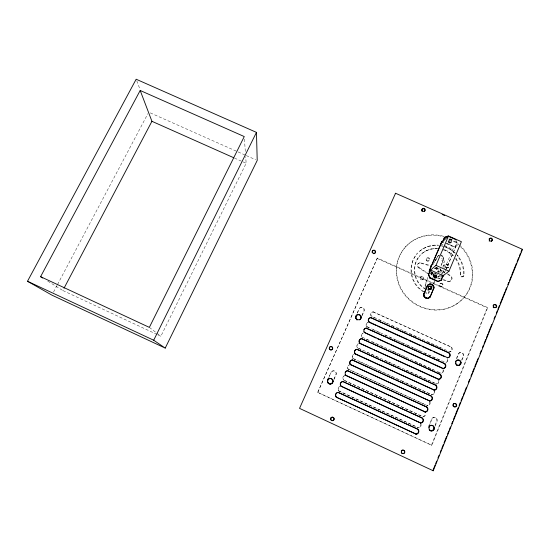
<?xml version="1.0" encoding="UTF-8"?>
<svg xmlns="http://www.w3.org/2000/svg" width="550" height="550" viewBox="0 0 550 550"><rect width="100%" height="100%" fill="white"/><g stroke="black" fill="none" stroke-linecap="round" stroke-linejoin="round"><path stroke-width="0.41" stroke-dasharray="2.75 2.06" d="M441.031 266.042C441.299 262.934 445.252 258.019 441.416 255.661L441.794 255.324C445.638 257.682 441.671 262.611 441.409 265.726M455.558 258.665L457.263 261.463A26.393 25.163 35.3 0 1 460.309 273.928L460.219 275.069A1.691 1.602 37.1 0 0 461.718 276.925A1.691 1.602 37.1 0 0 463.526 275.55L463.636 274.141A29.776 28.387 35.3 0 0 460.185 260.081L457.139 255.516L457.552 255.173L459.009 257.146L458.597 257.482M455.964 258.335L457.676 261.133A26.448 25.218 35.3 0 1 460.728 273.625L460.639 274.766A1.698 1.609 37.1 0 0 462.138 276.629A1.698 1.609 37.1 0 0 463.953 275.248L464.062 273.838A29.837 28.442 35.3 0 0 460.604 259.751L456.156 253.639M423.438 291.837A23.334 22.247 35.3 0 1 413.916 281.903C409.241 273.041 410.217 261.374 417.024 253.846L416.701 254.189C421.919 247.809 430.348 244.413 438.529 245.149L438.164 245.513C431.042 244.901 423.699 247.321 418.509 252.264L418.832 251.921M424.428 291.926A23.389 22.296 35.3 0 1 414.239 281.621C410.073 273.646 410.334 263.457 415.429 255.956L415.112 256.293M425.576 289.293A19.958 19.023 35.3 0 1 416.879 280.507C412.789 272.759 413.634 262.536 419.616 255.977L419.293 256.314L421.197 254.292L420.867 254.636C425.219 250.278 431.475 247.974 437.607 248.353M425.92 289.025A19.999 19.064 35.3 0 1 417.209 280.218C413.572 273.261 413.786 264.371 418.234 257.819L417.904 258.156M442.929 267.506L443.142 265.966A5.039 4.792 34.3 0 0 440.426 259.497M443.981 267.321L444.304 264.997A5.074 4.826 34.3 0 0 441.567 258.486M425.776 287.726A3.238 3.101 37 0 1 425.37 284.584L427.543 277.351M425.494 285.911A3.245 3.101 37 0 1 425.714 284.302L427.893 277.056M431.406 445.246L487.252 307.849L487.74 307.608L377.348 258.046L317.728 392.411L431.791 445.314L487.74 307.608M435.057 425.274L436.666 421.328A2.805 2.674 59.5 0 0 435.188 417.656A2.805 2.674 59.5 0 0 431.654 419.018L428.752 426.106M461.581 360.202L463.134 356.393A2.736 2.599 48.7 0 0 461.656 352.846A2.736 2.599 48.7 0 0 458.198 354.152L456.019 359.473M435.126 426.085L437.058 421.341A2.812 2.681 59.5 0 0 435.572 417.663A2.812 2.681 59.5 0 0 432.039 419.024L431.654 419.018M462.021 360.078L463.574 356.263A2.743 2.606 48.7 0 0 462.096 352.708A2.743 2.606 48.7 0 0 458.631 354.014L458.198 354.152M429.131 426.126L432.039 419.024M456.761 358.586L458.631 354.014M456.101 240.405L457.112 242.77L454.871 247.452L452.815 249.267L444.187 269.679M444.317 273.096L445.294 270.779M445.624 270.009L455.503 247.225L446.593 243.265M446.696 243.272L455.29 247.087L457.112 242.77M445.692 270.462L455.503 247.225M441.052 275.076L442.874 270.772M442.2 274.161L444.036 269.83M443.857 270.462L440.866 277.53L437.944 276.224L439.739 275.825M333.864 379.376L335.899 374.756A2.723 2.674 60.3 0 0 334.531 371.161A2.723 2.674 60.3 0 0 330.99 372.481L328.948 377.101M361.886 315.714L363.853 311.252A2.661 2.592 37.3 0 0 362.484 307.773A2.661 2.592 37.3 0 0 359.019 309.052L357.046 313.514M334.022 379.294L336.064 374.66A2.729 2.674 60.3 0 0 334.689 371.058A2.729 2.674 60.3 0 0 331.141 372.384L330.99 372.481M362.106 315.494L364.079 311.018A2.667 2.599 37.3 0 0 362.704 307.532A2.667 2.599 37.3 0 0 359.226 308.811L359.019 309.052M328.756 377.788L331.141 372.384M357.252 313.287L359.226 308.811M317.728 392.411L377.348 258.046M157.761 334.799L160.875 336.249L246.153 163.274L245.678 156.592M156.984 334.434L62.824 290.51L63.621 288.991M53.522 292.098L57.138 285.271M57.537 284.508L147.888 113.699M433.311 283.607L434.541 281.414M433.263 284.054L434.906 281.126M434.376 261.951L438.151 255.86L432.19 266.028M405.68 246.764L405.982 246.407M420.516 250.553L420.846 250.202M422.703 249.061L423.039 248.703M425.047 247.809L425.384 247.452M427.522 246.806L427.866 246.448M422.957 252.794L422.62 253.137C427.618 249.315 434.239 247.892 440.399 249.047M424.531 251.831L424.868 251.488M430.093 246.07L430.444 245.712M426.573 250.738L426.924 250.387M432.747 245.609L433.104 245.252M428.739 249.865L429.082 249.514M430.987 249.219L431.337 248.868M435.449 245.424L435.806 245.059M433.304 248.813L433.661 248.462M435.662 248.648L436.019 248.298M427.824 273.694L418.908 267.967A2.647 2.53 33.3 0 1 417.498 264.557A2.647 2.53 33.3 0 1 420.908 263.312L421.238 262.989L431.406 265.808M426.47 258.493L426.958 258.019M418.908 267.967L419.237 267.651A2.654 2.537 33.3 0 1 417.821 264.234A2.654 2.537 33.3 0 1 421.238 262.989M448.635 240.178L449.034 239.8M371.051 316.037A2.709 2.633 39.5 0 1 373.333 311.994L451.55 347.194A2.771 2.647 47.8 0 1 449.673 351.746L371.614 316.236A2.716 2.64 39.5 0 1 373.574 311.761M449.075 240.24L449.728 239.628M428.835 260.865L429.186 260.535M450.993 242.186L451.399 241.808M450.876 242.77L451.282 242.392M444.833 246.971L446.132 247.424L446.518 247.067L449.02 248.229L455.689 253.131M438.749 255.372L438.384 255.716L439.464 255.062L437.779 256.197M437.339 256.822L437.711 256.486M444.991 250.401L445.376 250.051L447.562 251.068L453.386 255.351L452.987 255.688L447.178 251.412L442.723 249.611M446.132 247.424L448.628 248.586L449.02 248.229M447.178 251.412L447.562 251.068M442.076 256.128L442.454 255.784M442.606 256.733L442.984 256.396M448.628 248.586L451.007 249.989L451.399 249.638M442.956 257.448L443.334 257.111M449.247 252.643L449.639 252.299M455.29 247.087L458.342 244.393M443.107 258.218L443.493 257.888M443.059 258.995L443.438 258.665M451.007 249.989L453.234 251.625L453.633 251.281M369.146 327.986L367.029 326.721A2.723 2.654 42 0 1 367.971 322.382M451.192 254.072L451.591 253.729M422.806 279.434L422.984 279.331A1.698 1.622 35.4 0 0 421.458 276.375L421.266 276.451A1.698 1.622 35.4 0 0 420.551 278.637A1.698 1.622 35.4 0 0 422.806 279.434L423.149 279.214M433.558 274.257L431.365 273.274L430.286 274.196L432.465 275.172M443.142 265.966L444.304 264.997M445.741 265.134L446.126 264.811M455.874 259.188L456.287 258.857M425.37 284.584L425.714 284.302M447.92 267.685L448.47 267.245M362.897 333.128A2.736 2.667 45 0 0 362.422 337.26L362.203 337.432A2.729 2.661 45 0 1 363.144 333.08M447.638 274.416L449.749 275.626L450.285 275.392A3.245 3.08 36.9 0 1 448.408 281.243L443.135 279.489M424.084 292.188A23.334 22.247 35.3 0 0 426.759 293.418L427.109 293.157A1.705 1.629 37.9 0 0 429.131 290.874M439.938 283.697L440.309 283.415M428.402 293.178L428.759 292.916M442.75 279.785L447.363 281.298L447.755 281.016M442.021 286.364L442.399 286.089M450.388 281.119L450.787 280.83M460.219 275.069L460.639 274.766M463.526 275.55L463.953 275.248M462.866 276.671L463.286 276.375M356.029 360.092L353.114 358.531A2.757 2.695 51.9 0 1 354.076 354.118M456.259 304.171L456.672 303.937M429.976 401.947A2.833 2.709 57.4 0 1 427.453 405.701L348.418 369.256A2.764 2.709 55.8 0 1 349.394 364.822M440.199 275.887L436.824 277.124M373.333 311.994L451.55 347.194M450.292 351.718L450.704 351.581M339.769 386.485A2.784 2.723 63.9 0 0 338.779 390.961L418.378 427.735A2.853 2.729 61.5 0 0 420.929 423.933M459.621 352.763L460.061 352.626M445.913 362.361L446.318 362.244M438.144 372.171L440.866 373.141A2.791 2.667 51.5 0 0 443.513 369.964M440.997 373.203L441.396 373.106M405.735 370.109L436.418 383.928A2.805 2.681 53.4 0 0 438.921 380.215M436.562 383.969L436.954 383.9M413.662 386.595L431.949 394.783A2.819 2.695 55.4 0 0 434.466 391.05M432.101 394.797L432.486 394.749M427.618 405.694L427.989 405.673M433.799 417.416L434.184 417.422M338.779 390.961L418.378 427.735M441.244 245.52L442.578 245.836M441.533 246.036L443.534 246.517M420.908 263.312L431.056 266.124M437.738 277.716L442.365 279.242M437.367 278.011L441.98 279.531M443.912 246.159L446.518 247.067M443.101 249.253L445.376 250.051M447.363 281.298L448.016 281.531A3.238 3.08 36.9 0 0 449.893 275.688L449.749 275.626M441.045 255.035L441.794 255.324M446.304 243.643L455.091 247.589M150.253 112.881L245.499 155.231M246.283 155.574L255.654 159.741M440.488 243.781L443.568 245.149M444.345 245.492L452.815 249.267M234.472 158.07L242.261 161.535M243.038 161.886L246.153 163.274M430.746 271.618L441.189 276.293M377.101 258.39L487.252 307.849M372.934 317.164L375.272 318.23M379.17 319.997L381.501 321.062M385.399 322.836L387.736 323.895M391.627 325.669L393.965 326.728M397.079 328.151L399.417 329.209M403.308 330.983L405.646 332.049M409.544 333.816L413.435 335.589M414.212 335.94L418.11 337.714M427.453 341.969L431.351 343.736M432.128 344.094L437.58 346.576M438.357 346.926L442.255 348.7M367.029 326.721L370.906 328.488M371.683 328.838L445.28 362.409A2.784 2.654 49.6 0 0 447.762 358.737M373.051 329.766L380.854 333.327M384.759 335.108L388.664 336.889M389.448 337.246L394.907 339.735M395.691 340.093L400.373 342.231M401.156 342.588L406.622 345.077M407.406 345.434L412.864 347.93M413.648 348.281L420.674 351.491M423.796 352.914L440.192 360.394M362.422 337.26L440.866 373.141M366.073 339.206L368.397 340.271M372.274 342.045L386.224 348.425M391.648 350.907L393.972 351.966M394.749 352.323L407.921 358.346M414.899 361.536L433.496 370.047M358.559 348.219L436.418 383.928M358.346 348.37L363.007 350.508M366.891 352.289L380.098 358.346M384.759 360.484L387.09 361.556M387.867 361.914L401.074 367.971M353.114 358.531L431.949 394.783M359.927 361.879L377.059 369.758M377.836 370.116L394.969 378.001M395.746 378.359L401.197 380.861M401.981 381.219L412.885 386.237M348.418 369.256L427.453 405.701M344.479 380.408L422.929 416.687A2.839 2.723 59.4 0 0 425.624 413.435M344.293 380.49L422.572 416.687A2.833 2.716 59.5 0 0 425.26 413.442M317.852 392.356L431.791 445.314M444.51 272.078L440.282 269.644L439.904 269.954L444.826 272.793M447.329 273.707L450.147 275.33M47.761 281.139L62.824 290.51M419.237 267.651L428.862 273.831M149.346 327.381L156.131 332.599M156.805 333.121L160.875 336.249M453.234 251.625L455.283 253.474M439.739 268.283L440.014 268.751A4.716 4.496 35.1 0 1 440.027 272.25M430.437 271.659L431.365 273.274M455.689 240.783L456.692 243.148M136.757 80.795L140.037 89.43M244.434 139.067L245.383 152.419M451.131 347.346A2.764 2.64 47.9 0 1 449.79 351.856M357.569 348.012A2.736 2.674 48.3 0 1 358.057 343.867L358.263 343.709A2.743 2.681 48.3 0 0 357.782 347.861M438.529 380.297A2.798 2.674 53.4 0 1 436.033 384.003M352.914 358.655A2.75 2.688 51.9 0 1 353.877 354.255M434.081 391.105A2.812 2.688 55.4 0 1 431.571 394.831M344.499 375.678A2.771 2.716 59.9 0 0 343.523 380.132L343.702 380.05A2.777 2.716 59.9 0 1 344.678 375.588M447.349 358.868A2.777 2.654 49.6 0 1 445.404 362.498M443.107 370.067A2.791 2.661 51.5 0 1 440.467 373.237M366.802 326.913A2.723 2.647 42.1 0 1 367.737 322.589M429.605 401.974A2.826 2.702 57.4 0 1 427.082 405.728M420.729 424.449A2.846 2.723 61.5 0 1 418.027 427.707M338.951 390.906A2.791 2.729 63.9 0 1 339.46 386.657M348.232 369.359A2.764 2.702 55.9 0 1 349.202 364.932M426.669 289.403A19.999 19.064 35.3 0 0 428.209 290.07L427.859 290.338A1.698 1.629 38 0 1 428.319 290.606M427.109 293.157A23.389 22.296 35.3 0 1 425.748 292.579M459.353 244.887A38.713 36.898 35.3 0 1 452.788 306.13A38.713 36.898 35.3 0 1 396.853 275.296A38.713 36.898 35.3 0 1 444.022 236.431M449.996 238.714A38.713 36.898 35.3 0 1 458.741 244.358M460.701 246.888A38.631 36.829 35.3 0 1 450.973 307.017A38.631 36.829 35.3 0 1 396.474 274.814A38.631 36.829 35.3 0 1 443.644 236.809M448.876 238.748A38.631 36.829 35.3 0 1 458.336 244.722M428.581 290.854A1.698 1.629 38 0 1 426.759 293.418M434.108 274.354A4.723 4.503 35.1 0 1 431.585 271.769M440.165 268.627A4.723 4.503 35.1 0 1 439.574 273.137M436.549 273.632A3.073 2.929 35.1 0 1 431.908 272.216M434.294 268.228A3.073 2.929 35.1 0 1 437.704 271.707M433.964 274.478A4.716 4.496 35.1 0 1 431.124 270.731M441.636 270.043A4.751 4.531 35 0 1 439.856 273.027M435.215 273.433A4.751 4.531 35 0 1 434.156 272.786M435.339 273.274A3.094 2.943 35.1 0 1 434.569 273.041M436.116 267.376A3.094 2.943 35.1 0 1 438.151 272.243M435.057 260.865A5.074 4.826 34.3 0 1 437.745 258.328M433.159 274.251A3.403 3.238 35.2 0 1 431.516 271.301M434.906 268.207A3.403 3.238 35.2 0 1 438.089 272.525M432.183 273.928A3.396 3.238 35.2 0 1 431.234 271.549M434.617 268.455A3.396 3.238 35.2 0 1 437.917 271.92M431.874 275.103A4.524 4.311 35.2 0 1 430.464 273.247M435.139 267.424A4.524 4.311 35.2 0 1 438.996 272.491M432.156 274.863A4.531 4.317 35.2 0 1 430.746 272.999M436.562 267.513A4.531 4.317 35.2 0 1 439.292 272.243M433.008 277.709A1.739 1.664 36 0 1 432.898 277.276M422.647 279.62L422.469 279.723A1.691 1.616 35.4 0 1 420.221 278.933A1.691 1.616 35.4 0 1 420.929 276.746L421.121 276.671A1.691 1.616 35.4 0 1 422.647 279.62M448.14 267.479L447.954 267.561A1.691 1.609 35.1 0 1 445.638 265.822A1.691 1.609 35.1 0 1 448.181 264.688A1.691 1.609 35.1 0 1 448.14 267.479M447.748 267.795L447.562 267.877A1.691 1.602 35.2 0 1 445.252 266.138A1.691 1.602 35.2 0 1 447.789 265.004A1.691 1.602 35.2 0 1 447.748 267.795M442.832 284.054L442.723 283.869A1.705 1.622 37.5 0 0 439.787 285.264L439.876 285.457A1.705 1.622 37.5 0 0 442.138 286.248A1.705 1.622 37.5 0 0 442.832 284.054M442.454 284.329L442.344 284.151A1.698 1.616 37.5 0 0 439.416 285.539L439.498 285.732A1.698 1.616 37.5 0 0 441.753 286.522A1.698 1.616 37.5 0 0 442.454 284.329M426.236 260.267A1.684 1.602 33 0 0 429.103 260.569A1.684 1.602 33 0 0 427.824 257.991A1.684 1.602 33 0 0 426.236 260.267M426.58 259.937A1.684 1.609 33 0 0 429.454 260.239A1.684 1.609 33 0 0 428.175 257.654A1.684 1.609 33 0 0 426.58 259.937M448.903 241.553A1.382 1.306 32.1 0 0 451.248 241.945A1.382 1.306 32.1 0 0 450.326 239.786A1.382 1.306 32.1 0 0 448.903 241.553M449.309 241.175A1.382 1.313 32.1 0 0 451.653 241.567A1.382 1.313 32.1 0 0 450.732 239.401A1.382 1.313 32.1 0 0 449.309 241.175M448.635 241.759A1.726 1.636 32.1 0 0 451.578 242.083A1.726 1.636 32.1 0 0 450.264 239.449A1.726 1.636 32.1 0 0 448.635 241.759M448.236 242.137A1.726 1.629 32.1 0 0 451.165 242.461A1.726 1.629 32.1 0 0 449.859 239.827A1.726 1.629 32.1 0 0 448.236 242.137"/><path stroke-width="0.82" d="M433.551 288.317C434.033 285.601 430.719 283.298 428.347 284.735L429.914 284.048L432.025 284.426L433.558 285.952L433.957 287.609L430.389 296.601L428.044 298.354L430.024 296.869L433.929 288.035M427.756 285.264L427.158 285.897L428.038 284.948L424.057 293.748C423.28 296.244 425.92 298.843 428.409 298.1M424.057 293.748L423.699 294.016L427.329 285.986M435.071 465.08L432.829 470.649L433.221 470.772L522.5 249.343L395.553 193.249L395.271 193.731M435.717 463.492L436.679 461.106M437.958 457.93L438.921 455.544M440.199 452.368L441.162 449.982M441.808 448.394L443.41 444.421M444.049 442.826L446.614 436.473M447.576 434.087L448.855 430.904M449.501 429.316L450.457 426.931M451.743 423.754L452.705 421.369M453.344 419.781L454.946 415.807M455.586 414.219L458.15 407.859M459.112 405.474L460.398 402.297M461.038 400.709L462.639 396.736M463.279 395.141L464.241 392.762M464.881 391.167L466.489 387.193M468.408 382.429L469.693 379.246M470.972 376.069L471.934 373.684M472.574 372.096L474.183 368.122M474.822 366.534L478.026 358.586M479.951 353.815L481.229 350.639M482.515 347.456L483.478 345.07M484.117 343.482L485.719 339.508M486.358 337.92L487.96 333.946M488.606 332.358L491.81 324.411M494.051 318.849L495.014 316.463M496.299 313.28L497.255 310.901M497.901 309.306L499.503 305.332M500.143 303.744L504.948 291.823M505.594 290.235L506.557 287.849M507.836 284.673L508.798 282.288M509.438 280.699L511.039 276.726M511.686 275.137L516.491 263.216M517.131 261.621L518.732 257.647M519.372 256.059L520.334 253.674M520.981 252.086L521.936 249.7M429.908 430.581A2.812 2.681 60.9 0 0 433.448 429.213L434.094 427.639M458.604 365.406A2.743 2.606 49.9 0 0 460.027 364.011L460.652 362.484M461.092 362.368L460.467 363.894A2.75 2.612 49.8 0 1 456.995 365.207M429.055 271.446L430.251 270.394L428.388 274.773L429.722 277.984L437.745 281.586L440.949 280.404L442.805 276.018M440.949 280.404L443.197 275.708L448.972 271.198L461.402 241.704L448.498 235.978L442.791 241.532L444.634 237.229L447.803 236.081L455.764 239.614M443.726 275.11L442.681 276.959M428.388 274.773L430.616 270.077L435.978 265.389L448.498 235.978M430.258 267.953L431.179 265.794M441.753 241.663L429.254 270.944L442.138 241.285L441.753 241.663L443.321 242.357M444.634 237.229L442.406 241.911L440.969 243.313M327.539 382.264A2.729 2.681 63.8 0 0 332.509 382.463L333.183 380.923M359.728 319.743A2.667 2.606 39.2 0 0 360.58 318.691L361.233 317.206M328.268 378.641L327.587 380.188L328.412 378.558M355.541 317.137A2.667 2.606 39.2 0 1 355.733 316.484L356.386 314.999M395.553 193.249L299.537 408.368L433.221 470.772M165.22 348.102L257.214 160.435L256.458 132.385L136.159 79.227L27.5 281.27L51.913 295.137L165.22 348.102L153.697 340.23L27.5 281.27M153.697 340.23L256.458 132.385M64.02 288.234L151.931 121.302L140.181 90.475L40.59 276.684L42.742 278.018M355.733 316.484L355.933 316.264A2.674 2.606 39.2 0 0 355.898 318.278M368.431 321.324A2.723 2.647 40.9 0 1 370.961 317.728L449.467 353.127A2.784 2.654 48.8 0 1 447.576 357.706L447.171 357.83M368.672 321.798A2.723 2.647 40.9 0 0 369.002 322.218L369.236 322.011A2.729 2.654 40.8 0 1 371.202 317.515M427.68 285.237L428.711 284.446M363.866 329.78A2.729 2.661 43.7 0 1 366.376 328.219L445.06 363.825A2.798 2.667 50.6 0 1 443.163 368.424L442.764 368.534A2.791 2.667 51.5 0 1 443.101 368.961M429.722 277.984L430.086 277.681L438.13 281.291L441.341 280.108M366.603 328.027A2.736 2.667 43.6 0 0 364.623 332.551L376.035 338.051M428.732 284.549L429.089 284.261M429.131 284.419L429.495 284.13M429.55 284.336L429.914 284.048M426.834 286.667L427.192 286.385M429.983 284.302L430.348 284.013M430.409 284.329L430.781 284.041M359.494 339.886A2.743 2.674 46.8 0 1 361.756 338.772L440.626 374.584A2.805 2.681 52.5 0 1 438.721 379.218L359.769 343.31A2.743 2.681 48.3 0 0 359.246 343.344M430.836 284.405L431.207 284.116M431.255 284.536L431.626 284.247M431.654 284.714L432.025 284.426M432.032 284.941L432.396 284.653M432.376 285.209L432.747 284.921M437.745 281.586L438.13 281.291M432.685 285.519L433.056 285.237M432.953 285.863L433.331 285.581M433.18 286.234L433.558 285.952M433.359 286.632L433.737 286.351M423.617 294.436L423.967 294.168M433.489 287.045L433.861 286.763M433.565 287.464L433.936 287.183M423.603 295.288L423.954 295.02M433.586 287.891L433.957 287.609M423.679 295.714L424.029 295.446M433.469 288.729L433.84 288.454M424.153 295.866L423.803 296.127L424.208 296.897L424.834 296.986M433.331 289.128L433.703 288.853M433.139 289.506L433.51 289.224M423.981 296.526L424.332 296.264M424.208 296.897L424.559 296.636M425.143 297.296L424.793 297.557L425.494 297.571M425.872 297.798L425.514 298.059L426.69 298.107M425.913 298.238L426.271 297.976M426.759 298.444L427.116 298.183M427.192 298.471L427.556 298.21M427.625 298.437L427.982 298.183M430.21 296.491L430.581 296.223M430.024 296.869L430.389 296.601M428.45 298.224L428.814 297.962M429.784 297.213L430.148 296.952M428.835 298.038L429.873 297.268M354.42 351.464A2.75 2.688 50.3 0 1 357.115 349.381L436.171 385.406A2.819 2.695 54.5 0 1 434.252 390.067L355.114 353.953A2.75 2.688 50.3 0 1 354.406 352.529M355.114 353.953L355.321 353.815A2.757 2.695 50.2 0 1 357.321 349.236M349.862 363.743A2.764 2.702 54.1 0 1 352.447 360.058L431.688 396.296A2.833 2.709 56.5 0 1 429.756 400.984L350.439 364.65A2.764 2.702 54.1 0 1 350.109 364.224M352.646 359.934A2.771 2.709 54 0 0 350.632 364.54L350.439 364.65A2.764 2.709 55.8 0 0 349.903 364.684M345.201 372.398A2.771 2.716 58.1 0 1 347.751 370.796L427.178 407.248A2.846 2.723 58.5 0 1 425.239 411.964L345.73 375.416A2.771 2.716 58.1 0 1 345.153 374.502M345.73 375.416L345.909 375.327A2.777 2.723 58.1 0 1 347.937 370.693M343.021 381.597L422.641 418.268A2.853 2.729 60.6 0 1 420.688 423.012L340.993 386.244A2.784 2.723 62.2 0 1 343.021 381.597L422.641 418.268M340.993 386.244L341.165 386.176A2.791 2.729 62.1 0 1 343.2 381.521M444.242 237.614L447.404 236.466M370.961 317.728L449.467 353.127M335.651 396.206A2.798 2.736 66.1 0 1 338.271 392.459L418.082 429.351A2.867 2.743 62.6 0 1 416.116 434.122L336.229 397.134A2.798 2.736 66.1 0 1 335.892 396.701M366.376 328.219L445.06 363.825M460.027 364.011L460.467 363.894A2.75 2.612 49.8 0 0 458.989 360.319A2.75 2.612 49.8 0 0 455.517 361.639M336.229 397.134L416.116 434.122M361.756 338.772L440.626 374.584M357.115 349.381L436.171 385.406M352.447 360.058L431.688 396.296M347.751 370.796L427.178 407.248M433.448 429.213L433.833 429.248M338.271 392.459L418.082 429.351M442.186 214.459L444.531 215.497M140.181 90.475L244.262 136.565L149.346 327.381L40.59 276.684M151.931 121.302L233.695 157.719M435.978 265.389L448.972 271.198M430.616 270.077L443.197 275.708M433.916 275.825L436.095 276.801M369.236 322.011L447.576 357.706M369.002 322.218L376.035 325.421M377.596 326.136L407.303 339.666M408.863 340.381L420.592 345.723M422.152 346.438L431.537 350.707M433.098 351.423L444.826 356.764M364.623 332.551L443.163 368.424M377.589 338.759L389.228 344.073M390.782 344.788L402.414 350.103M403.968 350.811L441.987 368.177M360.553 343.668L372.219 349.009M373.773 349.724L438.329 379.301M355.321 353.815L434.252 390.067M350.632 364.54L429.756 400.984M345.909 375.327L425.239 411.964M341.165 386.176L420.688 423.012M428.746 274.464L430.086 277.681M357.101 319.976A2.667 2.606 39.2 0 1 356.51 319.612M355.699 318.498A2.667 2.606 39.2 0 1 355.527 317.824M356.29 315.686A2.674 2.606 39.2 0 1 360.491 315.858A2.674 2.606 39.2 0 1 359.336 319.846M357.308 319.763A2.674 2.606 39.2 0 1 356.235 318.89M327.532 380.786A2.736 2.688 63.7 0 1 331.698 379.005A2.736 2.688 63.7 0 1 331.588 383.604A2.736 2.688 63.7 0 1 327.511 381.494M457.236 365.53A2.743 2.606 49.9 0 1 456.562 365.324M455.888 364.32A2.75 2.612 49.8 0 1 455.531 363.694M359.769 343.31A2.743 2.674 46.8 0 1 359.446 342.891M359.205 342.409A2.743 2.674 46.8 0 1 359.239 340.34M435.786 385.474A2.812 2.688 54.5 0 1 433.868 390.122M430.959 425.308A2.819 2.688 60.9 0 1 433.909 427.35A2.819 2.688 60.9 0 1 432.582 430.602A2.819 2.688 60.9 0 1 429.165 429.694M428.808 426.917A2.819 2.688 60.9 0 1 430.272 425.466M444.654 363.942A2.791 2.667 50.7 0 1 442.764 368.534M420.674 423.431A2.853 2.729 61.5 0 0 420.331 422.991A2.846 2.729 60.6 0 0 422.283 418.261M425.212 412.411A2.839 2.723 59.4 0 0 424.875 411.971A2.839 2.716 58.6 0 0 426.807 407.268M431.31 396.344A2.826 2.702 56.5 0 1 429.385 401.019M428.203 287.265A1.746 1.664 37.4 0 1 430.98 286.811A1.746 1.664 37.4 0 1 430.492 289.554M429.234 289.561A1.746 1.664 37.4 0 1 428.677 289.224M428.519 289.066A1.746 1.664 37.4 0 1 428.182 288.516M433.703 276.286A1.396 1.334 36 0 1 435.806 275.818A1.396 1.334 36 0 1 435.813 277.963M434.452 278.087A1.396 1.334 36 0 1 434.143 277.894M435.462 275.873A4.531 4.317 35.2 0 1 434.301 275.825M431.612 286.983A3.245 3.101 37 0 1 428.237 288.75M435.174 276.107A4.524 4.311 35.2 0 1 434.005 276.059M431.255 287.258A3.238 3.101 37 0 1 428.718 289.059M372.212 252.636A1.636 1.574 26.5 0 1 373.533 250.511A1.636 1.574 26.5 0 1 375.327 252.367A1.636 1.574 26.5 0 1 373.079 253.536M453.551 403.789A1.746 1.657 56.2 0 1 455.819 404.085A1.746 1.657 56.2 0 1 455.84 406.409A1.746 1.657 56.2 0 1 453.571 406.519M453.255 406.189A1.746 1.657 56.2 0 1 452.918 405.357M452.911 404.903A1.746 1.657 56.2 0 1 453.241 404.099M493.996 307.787A1.684 1.588 42.1 0 1 493.618 307.56M493.309 307.251A1.684 1.588 42.1 0 1 493.089 306.873M493.068 305.621A1.684 1.588 42.1 0 1 495.571 305.058A1.684 1.588 42.1 0 1 495.619 307.643M401.775 450.395A1.774 1.698 66.7 0 1 404.264 450.938A1.774 1.698 66.7 0 1 403.597 453.427A1.774 1.698 66.7 0 1 401.225 452.444M401.232 451.096A1.774 1.698 66.7 0 1 401.459 450.704M421.788 210.822A1.622 1.533 26.5 0 1 422.524 208.883A1.622 1.533 26.5 0 1 424.621 209.516A1.622 1.533 26.5 0 1 424.243 211.558M422.29 211.475A1.622 1.533 26.5 0 1 421.994 211.179M489.081 238.961A1.643 1.54 34.2 0 1 491.501 238.906A1.643 1.54 34.2 0 1 491.384 241.264M489.424 241.182A1.643 1.54 34.2 0 1 489.122 240.879M336.387 397.093A2.805 2.743 66.1 0 1 338.442 392.411M359.989 343.152A2.75 2.681 46.7 0 1 361.976 338.601M433.634 275.743A1.746 1.664 36 0 1 434.349 275.254M435.662 275.337A1.746 1.664 36 0 1 436.047 275.584M417.725 429.323A2.86 2.736 62.6 0 1 415.766 434.081M440.234 374.674A2.798 2.674 52.6 0 1 438.859 379.266M364.072 332.31A2.729 2.661 43.7 0 1 363.832 331.836M449.047 353.265A2.777 2.654 48.8 0 1 447.693 357.803M433.586 275.756A1.739 1.664 36 0 1 436.171 277.901M428.567 288.303A1.746 1.671 37.4 0 0 431.53 288.778A1.746 1.671 37.4 0 0 430.354 286.021A1.746 1.671 37.4 0 0 428.567 288.303M434.081 277.021A1.403 1.334 36 0 0 436.446 277.42A1.403 1.334 36 0 0 435.524 275.213A1.403 1.334 36 0 0 434.081 277.021M489.39 240.137A1.65 1.547 34.2 0 0 492.174 240.604A1.65 1.547 34.2 0 0 491.054 238.04A1.65 1.547 34.2 0 0 489.39 240.137M401.431 451.619A1.781 1.705 66.7 0 0 403.783 453.571A1.781 1.705 66.7 0 0 404.181 450.553A1.781 1.705 66.7 0 0 401.431 451.619M493.474 306.212A1.691 1.588 42 0 0 496.127 307.402A1.691 1.588 42 0 0 495.701 304.583A1.691 1.588 42 0 0 493.474 306.212M330.907 418.206A1.746 1.698 72.7 0 0 332.647 420.668A1.746 1.698 72.7 0 0 333.843 417.924A1.746 1.698 72.7 0 0 330.907 418.206M329.257 348.473A1.684 1.657 50 0 0 331.904 349.69A1.684 1.657 50 0 0 331.595 346.803A1.684 1.657 50 0 0 329.257 348.473M329.409 348.329A1.691 1.664 49.9 0 0 332.056 349.546A1.691 1.664 49.9 0 0 331.746 346.651A1.691 1.664 49.9 0 0 329.409 348.329M453.344 404.882A1.753 1.664 56.1 0 0 455.682 406.787A1.753 1.664 56.1 0 0 456.039 403.844A1.753 1.664 56.1 0 0 453.344 404.882M372.446 252.285A1.643 1.581 26.5 0 0 375.237 252.759A1.643 1.581 26.5 0 0 374.192 250.167A1.643 1.581 26.5 0 0 372.446 252.285M330.756 418.199A1.739 1.698 72.7 0 0 332.496 420.654A1.739 1.698 72.7 0 0 333.685 417.924A1.739 1.698 72.7 0 0 330.756 418.199M422.125 210.382A1.622 1.54 26.5 0 0 424.889 210.843A1.622 1.54 26.5 0 0 423.816 208.312A1.622 1.54 26.5 0 0 422.125 210.382M327.676 380.71A2.743 2.695 63.6 0 0 331.32 383.735A2.743 2.695 63.6 0 0 332.042 379.067A2.743 2.695 63.6 0 0 327.676 380.71M356.104 318.065A2.681 2.612 39.1 0 0 360.649 318.842A2.681 2.612 39.1 0 0 358.964 314.552A2.681 2.612 39.1 0 0 356.104 318.065M455.778 362.897A2.757 2.619 49.8 0 0 460.075 364.849A2.757 2.619 49.8 0 0 459.429 360.195A2.757 2.619 49.8 0 0 455.778 362.897M429 427.646A2.826 2.695 60.8 0 0 432.754 430.732A2.826 2.695 60.8 0 0 433.352 425.961A2.826 2.695 60.8 0 0 429 427.646"/></g></svg>
